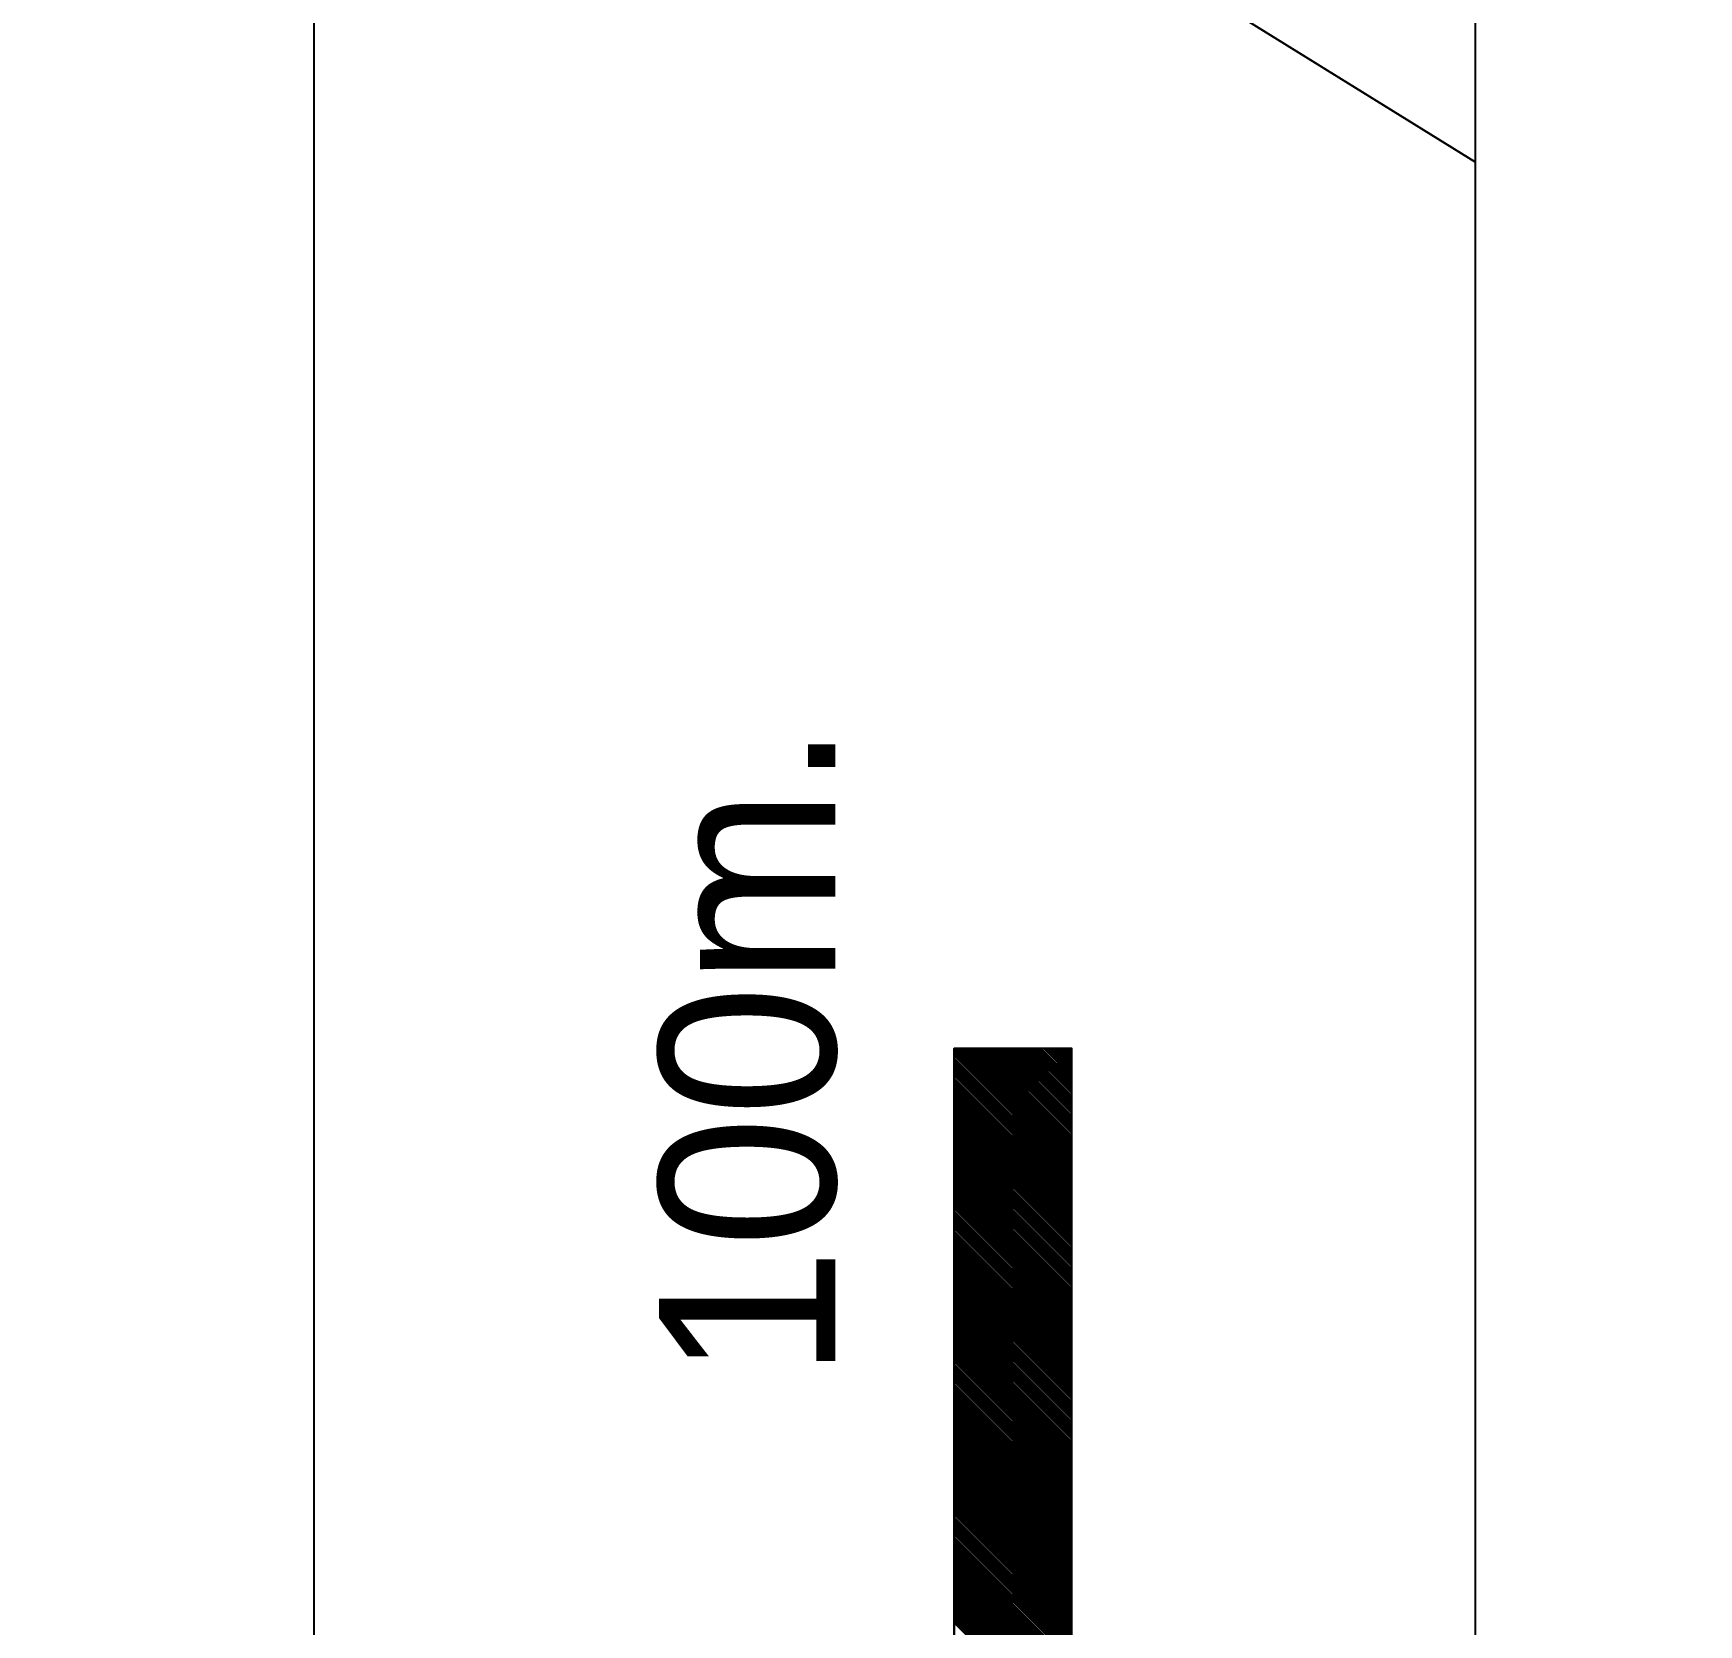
# Model space of a CAD drawing. Extents: x 747954 to 748544, y 4317181 to 4318208.
# Drawn here: x 748185.85 to 748199.99, y 4318176.12 to 4318189.64 of the extents above; entities that cross this region are included whole.
import ezdxf
from ezdxf.enums import TextEntityAlignment as Align

# ---------------------------------------------------------------- set-up
doc = ezdxf.new("R2010")
doc.units = 0
doc.layers.get('0').update_dxf_attribs({"linetype": 'CONTINUOUS'})

msp = doc.modelspace()

# ---------------------------------------------------------------- linework, layer by layer
at = {"color": 0, "linetype": 'CONTINUOUS'}
for p, q in [((748193.67, 4318081.01), (748193.67, 4318181.01)), ((748194.67, 4318180.01), (748193.67, 4318181.01)), ((748193.67, 4318081.01), (748193.67, 4318181.01)), ((748194.67, 4318180.01), (748193.67, 4318181.01)), ((748194.67, 4318179.99), (748193.67, 4318180.99)), ((748194.67, 4318179.99), (748193.67, 4318180.99)), ((748194.67, 4318179.98), (748193.67, 4318180.98)), ((748194.67, 4318179.98), (748193.67, 4318180.98)), ((748194.67, 4318179.96), (748193.67, 4318180.96)), ((748194.67, 4318179.96), (748193.67, 4318180.96)), ((748194.67, 4318179.95), (748193.67, 4318180.95)), ((748194.67, 4318179.95), (748193.67, 4318180.95)), ((748194.67, 4318179.93), (748193.67, 4318180.93)), ((748194.67, 4318179.93), (748193.67, 4318180.93)), ((748194.67, 4318179.92), (748193.67, 4318180.92)), ((748194.67, 4318179.92), (748193.67, 4318180.92)), ((748194.67, 4318179.91), (748193.67, 4318180.91)), ((748194.67, 4318179.91), (748193.67, 4318180.91)), ((748194.67, 4318179.89), (748193.67, 4318180.89)), ((748194.67, 4318179.89), (748193.67, 4318180.89)), ((748194.67, 4318180.02), (748193.68, 4318181.01)), ((748194.67, 4318180.02), (748193.68, 4318181.01)), ((748194.67, 4318180.03), (748193.69, 4318181.01)), ((748194.67, 4318180.03), (748193.69, 4318181.01)), ((748194.67, 4318180.05), (748193.71, 4318181.01)), ((748194.67, 4318180.05), (748193.71, 4318181.01)), ((748194.67, 4318180.06), (748193.72, 4318181.01)), ((748194.67, 4318180.06), (748193.72, 4318181.01)), ((748194.67, 4318180.08), (748193.74, 4318181.01)), ((748194.67, 4318180.08), (748193.74, 4318181.01)), ((748194.67, 4318180.09), (748193.75, 4318181.01)), ((748194.67, 4318180.09), (748193.75, 4318181.01)), ((748194.67, 4318180.1), (748193.76, 4318181.01)), ((748194.67, 4318180.1), (748193.76, 4318181.01)), ((748194.67, 4318180.12), (748193.78, 4318181.01)), ((748194.67, 4318180.12), (748193.78, 4318181.01)), ((748194.67, 4318180.13), (748193.79, 4318181.01)), ((748194.67, 4318180.13), (748193.79, 4318181.01)), ((748194.67, 4318180.15), (748193.81, 4318181.01)), ((748194.67, 4318180.15), (748193.81, 4318181.01)), ((748194.67, 4318180.16), (748193.82, 4318181.01)), ((748194.67, 4318180.16), (748193.82, 4318181.01)), ((748194.67, 4318180.17), (748193.83, 4318181.01)), ((748194.67, 4318180.17), (748193.83, 4318181.01)), ((748194.67, 4318180.19), (748193.85, 4318181.01)), ((748194.67, 4318180.19), (748193.85, 4318181.01)), ((748194.67, 4318180.2), (748193.86, 4318181.01)), ((748194.67, 4318180.2), (748193.86, 4318181.01)), ((748194.67, 4318180.22), (748193.88, 4318181.01)), ((748194.67, 4318180.22), (748193.88, 4318181.01)), ((748194.67, 4318180.23), (748193.89, 4318181.01)), ((748194.67, 4318180.23), (748193.89, 4318181.01)), ((748194.67, 4318180.25), (748193.91, 4318181.01)), ((748194.67, 4318180.25), (748193.91, 4318181.01)), ((748194.67, 4318180.26), (748193.92, 4318181.01)), ((748194.67, 4318180.26), (748193.92, 4318181.01)), ((748194.67, 4318180.27), (748193.93, 4318181.01)), ((748194.67, 4318180.27), (748193.93, 4318181.01)), ((748194.67, 4318180.29), (748193.95, 4318181.01)), ((748194.67, 4318180.29), (748193.95, 4318181.01)), ((748194.67, 4318180.3), (748193.96, 4318181.01)), ((748194.67, 4318180.3), (748193.96, 4318181.01)), ((748194.67, 4318180.32), (748193.98, 4318181.01)), ((748194.67, 4318180.32), (748193.98, 4318181.01)), ((748194.67, 4318180.33), (748193.99, 4318181.01)), ((748194.67, 4318180.33), (748193.99, 4318181.01)), ((748194.67, 4318180.34), (748194, 4318181.01)), ((748194.67, 4318180.34), (748194, 4318181.01)), ((748194.67, 4318180.36), (748194.02, 4318181.01)), ((748194.67, 4318180.36), (748194.02, 4318181.01)), ((748194.67, 4318180.37), (748194.03, 4318181.01)), ((748194.67, 4318180.37), (748194.03, 4318181.01)), ((748194.67, 4318180.39), (748194.05, 4318181.01)), ((748194.67, 4318180.39), (748194.05, 4318181.01)), ((748194.67, 4318180.4), (748194.06, 4318181.01)), ((748194.67, 4318180.4), (748194.06, 4318181.01)), ((748194.67, 4318180.42), (748194.08, 4318181.01)), ((748194.67, 4318180.42), (748194.08, 4318181.01)), ((748194.67, 4318180.43), (748194.09, 4318181.01)), ((748194.67, 4318180.43), (748194.09, 4318181.01)), ((748194.67, 4318180.44), (748194.1, 4318181.01)), ((748194.67, 4318180.44), (748194.1, 4318181.01)), ((748194.67, 4318180.46), (748194.12, 4318181.01)), ((748194.67, 4318180.46), (748194.12, 4318181.01)), ((748194.67, 4318180.47), (748194.13, 4318181.01)), ((748194.67, 4318180.47), (748194.13, 4318181.01)), ((748194.67, 4318180.49), (748194.15, 4318181.01)), ((748194.67, 4318180.49), (748194.15, 4318181.01)), ((748194.67, 4318180.5), (748194.16, 4318181.01)), ((748194.67, 4318180.5), (748194.16, 4318181.01)), ((748194.67, 4318180.51), (748194.17, 4318181.01)), ((748194.67, 4318180.51), (748194.17, 4318181.01)), ((748194.67, 4318180.53), (748194.19, 4318181.01)), ((748194.67, 4318180.53), (748194.19, 4318181.01)), ((748194.67, 4318180.54), (748194.2, 4318181.01)), ((748194.67, 4318180.54), (748194.2, 4318181.01)), ((748194.67, 4318180.56), (748194.22, 4318181.01)), ((748194.67, 4318180.56), (748194.22, 4318181.01)), ((748194.67, 4318180.57), (748194.23, 4318181.01)), ((748194.67, 4318180.57), (748194.23, 4318181.01)), ((748194.67, 4318180.59), (748194.25, 4318181.01)), ((748194.67, 4318180.59), (748194.25, 4318181.01)), ((748194.67, 4318180.6), (748194.26, 4318181.01)), ((748194.67, 4318180.6), (748194.26, 4318181.01)), ((748194.67, 4318180.61), (748194.27, 4318181.01)), ((748194.67, 4318180.61), (748194.27, 4318181.01)), ((748194.67, 4318180.63), (748194.29, 4318181.01)), ((748194.67, 4318180.63), (748194.29, 4318181.01)), ((748194.67, 4318180.64), (748194.3, 4318181.01)), ((748194.67, 4318180.64), (748194.3, 4318181.01)), ((748194.67, 4318180.66), (748194.32, 4318181.01)), ((748194.67, 4318180.66), (748194.32, 4318181.01)), ((748194.67, 4318180.67), (748194.33, 4318181.01)), ((748194.67, 4318180.67), (748194.33, 4318181.01)), ((748194.67, 4318180.68), (748194.34, 4318181.01)), ((748194.67, 4318180.68), (748194.34, 4318181.01)), ((748194.67, 4318180.7), (748194.36, 4318181.01)), ((748194.67, 4318180.7), (748194.36, 4318181.01)), ((748194.67, 4318180.71), (748194.37, 4318181.01)), ((748194.67, 4318180.71), (748194.37, 4318181.01)), ((748194.67, 4318180.73), (748194.39, 4318181.01)), ((748194.67, 4318180.73), (748194.39, 4318181.01)), ((748194.67, 4318180.74), (748194.4, 4318181.01)), ((748194.67, 4318180.74), (748194.4, 4318181.01)), ((748194.67, 4318180.75), (748194.41, 4318181.01)), ((748194.67, 4318180.75), (748194.41, 4318181.01)), ((748194.67, 4318180.77), (748194.43, 4318181.01)), ((748194.67, 4318180.77), (748194.43, 4318181.01)), ((748194.67, 4318180.78), (748194.44, 4318181.01)), ((748194.67, 4318180.78), (748194.44, 4318181.01)), ((748194.67, 4318180.8), (748194.46, 4318181.01)), ((748194.67, 4318180.8), (748194.46, 4318181.01)), ((748194.67, 4318180.81), (748194.47, 4318181.01)), ((748194.67, 4318180.81), (748194.47, 4318181.01)), ((748194.67, 4318180.83), (748194.49, 4318181.01)), ((748194.67, 4318180.83), (748194.49, 4318181.01)), ((748194.67, 4318180.84), (748194.5, 4318181.01)), ((748194.67, 4318180.84), (748194.5, 4318181.01)), ((748194.67, 4318180.85), (748194.51, 4318181.01)), ((748194.67, 4318180.85), (748194.51, 4318181.01)), ((748194.67, 4318180.87), (748194.53, 4318181.01)), ((748194.67, 4318180.87), (748194.53, 4318181.01)), ((748194.67, 4318180.88), (748194.54, 4318181.01)), ((748194.67, 4318180.88), (748194.54, 4318181.01)), ((748194.67, 4318180.9), (748194.56, 4318181.01)), ((748194.67, 4318180.9), (748194.56, 4318181.01)), ((748194.67, 4318180.91), (748194.57, 4318181.01)), ((748194.67, 4318180.91), (748194.57, 4318181.01)), ((748194.67, 4318180.92), (748194.58, 4318181.01)), ((748194.67, 4318180.92), (748194.58, 4318181.01)), ((748194.67, 4318180.94), (748194.6, 4318181.01)), ((748194.67, 4318180.94), (748194.6, 4318181.01)), ((748194.67, 4318180.95), (748194.61, 4318181.01)), ((748194.67, 4318180.95), (748194.61, 4318181.01)), ((748194.67, 4318180.97), (748194.63, 4318181.01)), ((748194.67, 4318180.97), (748194.63, 4318181.01)), ((748194.67, 4318180.98), (748194.64, 4318181.01)), ((748194.67, 4318180.98), (748194.64, 4318181.01)), ((748194.67, 4318181), (748194.66, 4318181.01)), ((748194.67, 4318181), (748194.66, 4318181.01)), ((748194.67, 4318081.01), (748194.67, 4318181.01)), ((748194.67, 4318081.01), (748194.67, 4318181.01)), ((748194.67, 4318179.88), (748193.67, 4318180.88)), ((748194.67, 4318179.88), (748193.67, 4318180.88)), ((748194.67, 4318179.86), (748193.67, 4318180.86)), ((748194.67, 4318179.86), (748193.67, 4318180.86)), ((748194.67, 4318179.85), (748193.67, 4318180.85)), ((748194.67, 4318179.85), (748193.67, 4318180.85)), ((748194.67, 4318179.84), (748193.67, 4318180.84)), ((748194.67, 4318179.84), (748193.67, 4318180.84)), ((748194.67, 4318179.82), (748193.67, 4318180.82)), ((748194.67, 4318179.82), (748193.67, 4318180.82)), ((748194.67, 4318179.81), (748193.67, 4318180.81)), ((748194.67, 4318179.81), (748193.67, 4318180.81)), ((748194.67, 4318179.79), (748193.67, 4318180.79)), ((748194.67, 4318179.79), (748193.67, 4318180.79)), ((748194.67, 4318179.78), (748193.67, 4318180.78)), ((748194.67, 4318179.78), (748193.67, 4318180.78)), ((748194.67, 4318179.76), (748193.67, 4318180.76)), ((748194.67, 4318179.76), (748193.67, 4318180.76)), ((748194.67, 4318179.75), (748193.67, 4318180.75)), ((748194.67, 4318179.75), (748193.67, 4318180.75)), ((748194.67, 4318179.74), (748193.67, 4318180.74)), ((748194.67, 4318179.74), (748193.67, 4318180.74)), ((748194.67, 4318179.72), (748193.67, 4318180.72)), ((748194.67, 4318179.72), (748193.67, 4318180.72)), ((748194.67, 4318179.71), (748193.67, 4318180.71)), ((748194.67, 4318179.71), (748193.67, 4318180.71)), ((748194.67, 4318179.69), (748193.67, 4318180.69)), ((748194.67, 4318179.69), (748193.67, 4318180.69)), ((748194.67, 4318179.68), (748193.67, 4318180.68)), ((748194.67, 4318179.68), (748193.67, 4318180.68)), ((748194.67, 4318179.67), (748193.67, 4318180.67)), ((748194.67, 4318179.67), (748193.67, 4318180.67)), ((748194.67, 4318179.65), (748193.67, 4318180.65)), ((748194.67, 4318179.65), (748193.67, 4318180.65)), ((748194.67, 4318179.64), (748193.67, 4318180.64)), ((748194.67, 4318179.64), (748193.67, 4318180.64)), ((748194.67, 4318179.62), (748193.67, 4318180.62)), ((748194.67, 4318179.62), (748193.67, 4318180.62)), ((748194.67, 4318179.61), (748193.67, 4318180.61)), ((748194.67, 4318179.61), (748193.67, 4318180.61)), ((748194.67, 4318179.6), (748193.67, 4318180.6)), ((748194.67, 4318179.6), (748193.67, 4318180.6)), ((748194.67, 4318179.58), (748193.67, 4318180.58)), ((748194.67, 4318179.58), (748193.67, 4318180.58)), ((748194.67, 4318179.57), (748193.67, 4318180.57)), ((748194.67, 4318179.57), (748193.67, 4318180.57)), ((748194.67, 4318179.55), (748193.67, 4318180.55)), ((748194.67, 4318179.55), (748193.67, 4318180.55)), ((748194.67, 4318179.54), (748193.67, 4318180.54)), ((748194.67, 4318179.54), (748193.67, 4318180.54)), ((748194.67, 4318179.52), (748193.67, 4318180.52)), ((748194.67, 4318179.52), (748193.67, 4318180.52)), ((748194.67, 4318179.51), (748193.67, 4318180.51)), ((748194.67, 4318179.51), (748193.67, 4318180.51)), ((748194.67, 4318179.5), (748193.67, 4318180.5)), ((748194.67, 4318179.5), (748193.67, 4318180.5)), ((748194.67, 4318179.48), (748193.67, 4318180.48)), ((748194.67, 4318179.48), (748193.67, 4318180.48)), ((748194.67, 4318179.47), (748193.67, 4318180.47)), ((748194.67, 4318179.47), (748193.67, 4318180.47)), ((748194.67, 4318179.45), (748193.67, 4318180.45)), ((748194.67, 4318179.45), (748193.67, 4318180.45)), ((748194.67, 4318179.44), (748193.67, 4318180.44)), ((748194.67, 4318179.44), (748193.67, 4318180.44)), ((748194.67, 4318179.43), (748193.67, 4318180.43)), ((748194.67, 4318179.43), (748193.67, 4318180.43)), ((748194.67, 4318179.41), (748193.67, 4318180.41)), ((748194.67, 4318179.41), (748193.67, 4318180.41)), ((748194.67, 4318179.4), (748193.67, 4318180.4)), ((748194.67, 4318179.4), (748193.67, 4318180.4)), ((748194.67, 4318179.38), (748193.67, 4318180.38)), ((748194.67, 4318179.38), (748193.67, 4318180.38)), ((748194.67, 4318179.37), (748193.67, 4318180.37)), ((748194.67, 4318179.37), (748193.67, 4318180.37)), ((748194.67, 4318179.35), (748193.67, 4318180.35)), ((748194.67, 4318179.35), (748193.67, 4318180.35)), ((748194.67, 4318179.34), (748193.67, 4318180.34)), ((748194.67, 4318179.34), (748193.67, 4318180.34)), ((748194.67, 4318179.33), (748193.67, 4318180.33)), ((748194.67, 4318179.33), (748193.67, 4318180.33)), ((748194.67, 4318179.31), (748193.67, 4318180.31)), ((748194.67, 4318179.31), (748193.67, 4318180.31)), ((748194.67, 4318179.3), (748193.67, 4318180.3)), ((748194.67, 4318179.3), (748193.67, 4318180.3)), ((748194.67, 4318179.28), (748193.67, 4318180.28)), ((748194.67, 4318179.28), (748193.67, 4318180.28)), ((748194.67, 4318179.27), (748193.67, 4318180.27)), ((748194.67, 4318179.27), (748193.67, 4318180.27)), ((748194.67, 4318179.26), (748193.67, 4318180.26)), ((748194.67, 4318179.26), (748193.67, 4318180.26)), ((748194.67, 4318179.24), (748193.67, 4318180.24)), ((748194.67, 4318179.24), (748193.67, 4318180.24)), ((748194.67, 4318179.23), (748193.67, 4318180.23)), ((748194.67, 4318179.23), (748193.67, 4318180.23)), ((748194.67, 4318179.21), (748193.67, 4318180.21)), ((748194.67, 4318179.21), (748193.67, 4318180.21)), ((748194.67, 4318179.2), (748193.67, 4318180.2)), ((748194.67, 4318179.2), (748193.67, 4318180.2)), ((748194.67, 4318179.18), (748193.67, 4318180.18)), ((748194.67, 4318179.18), (748193.67, 4318180.18)), ((748194.67, 4318179.17), (748193.67, 4318180.17)), ((748194.67, 4318179.17), (748193.67, 4318180.17)), ((748194.67, 4318179.16), (748193.67, 4318180.16)), ((748194.67, 4318179.16), (748193.67, 4318180.16)), ((748194.67, 4318179.14), (748193.67, 4318180.14)), ((748194.67, 4318179.14), (748193.67, 4318180.14)), ((748194.67, 4318179.13), (748193.67, 4318180.13)), ((748194.67, 4318179.13), (748193.67, 4318180.13)), ((748194.67, 4318179.11), (748193.67, 4318180.11)), ((748194.67, 4318179.11), (748193.67, 4318180.11)), ((748194.67, 4318179.1), (748193.67, 4318180.1)), ((748194.67, 4318179.1), (748193.67, 4318180.1)), ((748194.67, 4318179.09), (748193.67, 4318180.09)), ((748194.67, 4318179.09), (748193.67, 4318180.09)), ((748194.67, 4318179.07), (748193.67, 4318180.07)), ((748194.67, 4318179.07), (748193.67, 4318180.07)), ((748194.67, 4318179.06), (748193.67, 4318180.06)), ((748194.67, 4318179.06), (748193.67, 4318180.06)), ((748194.67, 4318179.04), (748193.67, 4318180.04)), ((748194.67, 4318179.04), (748193.67, 4318180.04)), ((748194.67, 4318179.03), (748193.67, 4318180.03)), ((748194.67, 4318179.03), (748193.67, 4318180.03)), ((748194.67, 4318179.02), (748193.67, 4318180.02)), ((748194.67, 4318179.02), (748193.67, 4318180.02)), ((748194.67, 4318179), (748193.67, 4318180)), ((748194.67, 4318179), (748193.67, 4318180)), ((748194.67, 4318178.99), (748193.67, 4318179.99)), ((748194.67, 4318178.99), (748193.67, 4318179.99)), ((748194.67, 4318178.97), (748193.67, 4318179.97)), ((748194.67, 4318178.97), (748193.67, 4318179.97)), ((748194.67, 4318178.96), (748193.67, 4318179.96)), ((748194.67, 4318178.96), (748193.67, 4318179.96)), ((748194.67, 4318178.94), (748193.67, 4318179.94)), ((748194.67, 4318178.94), (748193.67, 4318179.94)), ((748194.67, 4318178.93), (748193.67, 4318179.93)), ((748194.67, 4318178.93), (748193.67, 4318179.93)), ((748194.67, 4318178.92), (748193.67, 4318179.92)), ((748194.67, 4318178.92), (748193.67, 4318179.92)), ((748194.67, 4318178.9), (748193.67, 4318179.9)), ((748194.67, 4318178.9), (748193.67, 4318179.9)), ((748194.67, 4318178.89), (748193.67, 4318179.89)), ((748194.67, 4318178.89), (748193.67, 4318179.89)), ((748194.67, 4318178.87), (748193.67, 4318179.87)), ((748194.67, 4318178.87), (748193.67, 4318179.87)), ((748194.67, 4318178.86), (748193.67, 4318179.86)), ((748194.67, 4318178.86), (748193.67, 4318179.86)), ((748194.67, 4318178.85), (748193.67, 4318179.85)), ((748194.67, 4318178.85), (748193.67, 4318179.85)), ((748194.67, 4318178.83), (748193.67, 4318179.83)), ((748194.67, 4318178.83), (748193.67, 4318179.83)), ((748194.67, 4318178.82), (748193.67, 4318179.82)), ((748194.67, 4318178.82), (748193.67, 4318179.82)), ((748194.67, 4318178.8), (748193.67, 4318179.8)), ((748194.67, 4318178.8), (748193.67, 4318179.8)), ((748194.67, 4318178.79), (748193.67, 4318179.79)), ((748194.67, 4318178.79), (748193.67, 4318179.79)), ((748194.67, 4318178.77), (748193.67, 4318179.77)), ((748194.67, 4318178.77), (748193.67, 4318179.77)), ((748194.67, 4318178.76), (748193.67, 4318179.76)), ((748194.67, 4318178.76), (748193.67, 4318179.76)), ((748194.67, 4318178.75), (748193.67, 4318179.75)), ((748194.67, 4318178.75), (748193.67, 4318179.75)), ((748194.67, 4318178.73), (748193.67, 4318179.73)), ((748194.67, 4318178.73), (748193.67, 4318179.73)), ((748194.67, 4318178.72), (748193.67, 4318179.72)), ((748194.67, 4318178.72), (748193.67, 4318179.72)), ((748194.67, 4318178.7), (748193.67, 4318179.7)), ((748194.67, 4318178.7), (748193.67, 4318179.7)), ((748194.67, 4318178.69), (748193.67, 4318179.69)), ((748194.67, 4318178.69), (748193.67, 4318179.69)), ((748194.67, 4318178.68), (748193.67, 4318179.68)), ((748194.67, 4318178.68), (748193.67, 4318179.68)), ((748194.67, 4318178.66), (748193.67, 4318179.66)), ((748194.67, 4318178.66), (748193.67, 4318179.66)), ((748194.67, 4318178.65), (748193.67, 4318179.65)), ((748194.67, 4318178.65), (748193.67, 4318179.65)), ((748194.67, 4318178.63), (748193.67, 4318179.63)), ((748194.67, 4318178.63), (748193.67, 4318179.63)), ((748194.67, 4318178.62), (748193.67, 4318179.62)), ((748194.67, 4318178.62), (748193.67, 4318179.62)), ((748194.67, 4318178.61), (748193.67, 4318179.61)), ((748194.67, 4318178.61), (748193.67, 4318179.61)), ((748194.67, 4318178.59), (748193.67, 4318179.59)), ((748194.67, 4318178.59), (748193.67, 4318179.59)), ((748194.67, 4318178.58), (748193.67, 4318179.58)), ((748194.67, 4318178.58), (748193.67, 4318179.58)), ((748194.67, 4318178.56), (748193.67, 4318179.56)), ((748194.67, 4318178.56), (748193.67, 4318179.56)), ((748194.67, 4318178.55), (748193.67, 4318179.55)), ((748194.67, 4318178.55), (748193.67, 4318179.55)), ((748194.67, 4318178.53), (748193.67, 4318179.53)), ((748194.67, 4318178.53), (748193.67, 4318179.53)), ((748194.67, 4318178.52), (748193.67, 4318179.52)), ((748194.67, 4318178.52), (748193.67, 4318179.52)), ((748194.67, 4318178.51), (748193.67, 4318179.51)), ((748194.67, 4318178.51), (748193.67, 4318179.51)), ((748194.67, 4318178.49), (748193.67, 4318179.49)), ((748194.67, 4318178.49), (748193.67, 4318179.49)), ((748194.67, 4318178.48), (748193.67, 4318179.48)), ((748194.67, 4318178.48), (748193.67, 4318179.48)), ((748194.67, 4318178.46), (748193.67, 4318179.46)), ((748194.67, 4318178.46), (748193.67, 4318179.46)), ((748194.67, 4318178.45), (748193.67, 4318179.45)), ((748194.67, 4318178.45), (748193.67, 4318179.45)), ((748194.67, 4318178.44), (748193.67, 4318179.44)), ((748194.67, 4318178.44), (748193.67, 4318179.44)), ((748194.67, 4318178.42), (748193.67, 4318179.42)), ((748194.67, 4318178.42), (748193.67, 4318179.42)), ((748194.67, 4318178.41), (748193.67, 4318179.41)), ((748194.67, 4318178.41), (748193.67, 4318179.41)), ((748194.67, 4318178.39), (748193.67, 4318179.39)), ((748194.67, 4318178.39), (748193.67, 4318179.39)), ((748194.67, 4318178.38), (748193.67, 4318179.38)), ((748194.67, 4318178.38), (748193.67, 4318179.38)), ((748194.67, 4318178.36), (748193.67, 4318179.36)), ((748194.67, 4318178.36), (748193.67, 4318179.36)), ((748194.67, 4318178.35), (748193.67, 4318179.35)), ((748194.67, 4318178.35), (748193.67, 4318179.35)), ((748194.67, 4318178.34), (748193.67, 4318179.34)), ((748194.67, 4318178.34), (748193.67, 4318179.34)), ((748194.67, 4318178.32), (748193.67, 4318179.32)), ((748194.67, 4318178.32), (748193.67, 4318179.32)), ((748194.67, 4318178.31), (748193.67, 4318179.31)), ((748194.67, 4318178.31), (748193.67, 4318179.31)), ((748194.67, 4318178.29), (748193.67, 4318179.29)), ((748194.67, 4318178.29), (748193.67, 4318179.29)), ((748194.67, 4318178.28), (748193.67, 4318179.28)), ((748194.67, 4318178.28), (748193.67, 4318179.28)), ((748194.67, 4318178.27), (748193.67, 4318179.27)), ((748194.67, 4318178.27), (748193.67, 4318179.27)), ((748194.67, 4318178.25), (748193.67, 4318179.25)), ((748194.67, 4318178.25), (748193.67, 4318179.25)), ((748194.67, 4318178.24), (748193.67, 4318179.24)), ((748194.67, 4318178.24), (748193.67, 4318179.24)), ((748194.67, 4318178.22), (748193.67, 4318179.22)), ((748194.67, 4318178.22), (748193.67, 4318179.22)), ((748194.67, 4318178.21), (748193.67, 4318179.21)), ((748194.67, 4318178.21), (748193.67, 4318179.21)), ((748194.67, 4318178.2), (748193.67, 4318179.2)), ((748194.67, 4318178.2), (748193.67, 4318179.2)), ((748194.67, 4318178.18), (748193.67, 4318179.18)), ((748194.67, 4318178.18), (748193.67, 4318179.18)), ((748194.67, 4318178.17), (748193.67, 4318179.17)), ((748194.67, 4318178.17), (748193.67, 4318179.17)), ((748194.67, 4318178.15), (748193.67, 4318179.15)), ((748194.67, 4318178.15), (748193.67, 4318179.15)), ((748194.67, 4318178.14), (748193.67, 4318179.14)), ((748194.67, 4318178.14), (748193.67, 4318179.14)), ((748194.67, 4318178.12), (748193.67, 4318179.12)), ((748194.67, 4318178.12), (748193.67, 4318179.12)), ((748194.67, 4318178.11), (748193.67, 4318179.11)), ((748194.67, 4318178.11), (748193.67, 4318179.11)), ((748194.67, 4318178.1), (748193.67, 4318179.1)), ((748194.67, 4318178.1), (748193.67, 4318179.1)), ((748194.67, 4318178.08), (748193.67, 4318179.08)), ((748194.67, 4318178.08), (748193.67, 4318179.08)), ((748194.67, 4318178.07), (748193.67, 4318179.07)), ((748194.67, 4318178.07), (748193.67, 4318179.07)), ((748194.67, 4318178.05), (748193.67, 4318179.05)), ((748194.67, 4318178.05), (748193.67, 4318179.05)), ((748194.67, 4318178.04), (748193.67, 4318179.04)), ((748194.67, 4318178.04), (748193.67, 4318179.04)), ((748194.67, 4318178.03), (748193.67, 4318179.03)), ((748194.67, 4318178.03), (748193.67, 4318179.03)), ((748194.67, 4318178.01), (748193.67, 4318179.01)), ((748194.67, 4318178.01), (748193.67, 4318179.01)), ((748194.67, 4318178), (748193.67, 4318179)), ((748194.67, 4318178), (748193.67, 4318179)), ((748194.67, 4318177.98), (748193.67, 4318178.98)), ((748194.67, 4318177.98), (748193.67, 4318178.98)), ((748194.67, 4318177.97), (748193.67, 4318178.97)), ((748194.67, 4318177.97), (748193.67, 4318178.97)), ((748194.67, 4318177.95), (748193.67, 4318178.95)), ((748194.67, 4318177.95), (748193.67, 4318178.95)), ((748194.67, 4318177.94), (748193.67, 4318178.94)), ((748194.67, 4318177.94), (748193.67, 4318178.94)), ((748194.67, 4318177.93), (748193.67, 4318178.93)), ((748194.67, 4318177.93), (748193.67, 4318178.93)), ((748194.67, 4318177.91), (748193.67, 4318178.91)), ((748194.67, 4318177.91), (748193.67, 4318178.91)), ((748194.67, 4318177.9), (748193.67, 4318178.9)), ((748194.67, 4318177.9), (748193.67, 4318178.9)), ((748194.67, 4318177.88), (748193.67, 4318178.88)), ((748194.67, 4318177.88), (748193.67, 4318178.88)), ((748194.67, 4318177.87), (748193.67, 4318178.87)), ((748194.67, 4318177.87), (748193.67, 4318178.87)), ((748194.67, 4318177.86), (748193.67, 4318178.86)), ((748194.67, 4318177.86), (748193.67, 4318178.86)), ((748194.67, 4318177.84), (748193.67, 4318178.84)), ((748194.67, 4318177.84), (748193.67, 4318178.84)), ((748194.67, 4318177.83), (748193.67, 4318178.83)), ((748194.67, 4318177.83), (748193.67, 4318178.83)), ((748194.67, 4318177.81), (748193.67, 4318178.81)), ((748194.67, 4318177.81), (748193.67, 4318178.81)), ((748194.67, 4318177.8), (748193.67, 4318178.8)), ((748194.67, 4318177.8), (748193.67, 4318178.8)), ((748194.67, 4318177.78), (748193.67, 4318178.78)), ((748194.67, 4318177.78), (748193.67, 4318178.78)), ((748194.67, 4318177.77), (748193.67, 4318178.77)), ((748194.67, 4318177.77), (748193.67, 4318178.77)), ((748194.67, 4318177.76), (748193.67, 4318178.76)), ((748194.67, 4318177.76), (748193.67, 4318178.76)), ((748194.67, 4318177.74), (748193.67, 4318178.74)), ((748194.67, 4318177.74), (748193.67, 4318178.74)), ((748194.67, 4318177.73), (748193.67, 4318178.73)), ((748194.67, 4318177.73), (748193.67, 4318178.73)), ((748194.67, 4318177.71), (748193.67, 4318178.71)), ((748194.67, 4318177.71), (748193.67, 4318178.71)), ((748194.67, 4318177.7), (748193.67, 4318178.7)), ((748194.67, 4318177.7), (748193.67, 4318178.7)), ((748194.67, 4318177.69), (748193.67, 4318178.69)), ((748194.67, 4318177.69), (748193.67, 4318178.69)), ((748194.67, 4318177.67), (748193.67, 4318178.67)), ((748194.67, 4318177.67), (748193.67, 4318178.67)), ((748194.67, 4318177.66), (748193.67, 4318178.66)), ((748194.67, 4318177.66), (748193.67, 4318178.66)), ((748194.67, 4318177.64), (748193.67, 4318178.64)), ((748194.67, 4318177.64), (748193.67, 4318178.64)), ((748194.67, 4318177.63), (748193.67, 4318178.63)), ((748194.67, 4318177.63), (748193.67, 4318178.63)), ((748194.67, 4318177.62), (748193.67, 4318178.62)), ((748194.67, 4318177.62), (748193.67, 4318178.62)), ((748194.67, 4318177.6), (748193.67, 4318178.6)), ((748194.67, 4318177.6), (748193.67, 4318178.6)), ((748194.67, 4318177.59), (748193.67, 4318178.59)), ((748194.67, 4318177.59), (748193.67, 4318178.59)), ((748194.67, 4318177.57), (748193.67, 4318178.57)), ((748194.67, 4318177.57), (748193.67, 4318178.57)), ((748194.67, 4318177.56), (748193.67, 4318178.56)), ((748194.67, 4318177.56), (748193.67, 4318178.56)), ((748194.67, 4318177.54), (748193.67, 4318178.54)), ((748194.67, 4318177.54), (748193.67, 4318178.54)), ((748194.67, 4318177.53), (748193.67, 4318178.53)), ((748194.67, 4318177.53), (748193.67, 4318178.53)), ((748194.67, 4318177.52), (748193.67, 4318178.52)), ((748194.67, 4318177.52), (748193.67, 4318178.52)), ((748194.67, 4318177.5), (748193.67, 4318178.5)), ((748194.67, 4318177.5), (748193.67, 4318178.5)), ((748194.67, 4318177.49), (748193.67, 4318178.49)), ((748194.67, 4318177.49), (748193.67, 4318178.49)), ((748194.67, 4318177.47), (748193.67, 4318178.47)), ((748194.67, 4318177.47), (748193.67, 4318178.47)), ((748194.67, 4318177.46), (748193.67, 4318178.46)), ((748194.67, 4318177.46), (748193.67, 4318178.46)), ((748194.67, 4318177.45), (748193.67, 4318178.45)), ((748194.67, 4318177.45), (748193.67, 4318178.45)), ((748194.67, 4318177.43), (748193.67, 4318178.43)), ((748194.67, 4318177.43), (748193.67, 4318178.43)), ((748194.67, 4318177.42), (748193.67, 4318178.42)), ((748194.67, 4318177.42), (748193.67, 4318178.42)), ((748194.67, 4318177.4), (748193.67, 4318178.4)), ((748194.67, 4318177.4), (748193.67, 4318178.4)), ((748194.67, 4318177.39), (748193.67, 4318178.39)), ((748194.67, 4318177.39), (748193.67, 4318178.39)), ((748194.67, 4318177.37), (748193.67, 4318178.37)), ((748194.67, 4318177.37), (748193.67, 4318178.37)), ((748194.67, 4318177.36), (748193.67, 4318178.36)), ((748194.67, 4318177.36), (748193.67, 4318178.36)), ((748194.67, 4318177.35), (748193.67, 4318178.35)), ((748194.67, 4318177.35), (748193.67, 4318178.35)), ((748194.67, 4318177.33), (748193.67, 4318178.33)), ((748194.67, 4318177.33), (748193.67, 4318178.33)), ((748194.67, 4318177.32), (748193.67, 4318178.32)), ((748194.67, 4318177.32), (748193.67, 4318178.32)), ((748194.67, 4318177.3), (748193.67, 4318178.3)), ((748194.67, 4318177.3), (748193.67, 4318178.3)), ((748194.67, 4318177.29), (748193.67, 4318178.29)), ((748194.67, 4318177.29), (748193.67, 4318178.29)), ((748194.67, 4318177.28), (748193.67, 4318178.28)), ((748194.67, 4318177.28), (748193.67, 4318178.28)), ((748194.67, 4318177.26), (748193.67, 4318178.26)), ((748194.67, 4318177.26), (748193.67, 4318178.26)), ((748194.67, 4318177.25), (748193.67, 4318178.25)), ((748194.67, 4318177.25), (748193.67, 4318178.25)), ((748194.67, 4318177.23), (748193.67, 4318178.23)), ((748194.67, 4318177.23), (748193.67, 4318178.23)), ((748194.67, 4318177.22), (748193.67, 4318178.22)), ((748194.67, 4318177.22), (748193.67, 4318178.22)), ((748194.67, 4318177.21), (748193.67, 4318178.21)), ((748194.67, 4318177.21), (748193.67, 4318178.21)), ((748194.67, 4318177.19), (748193.67, 4318178.19)), ((748194.67, 4318177.19), (748193.67, 4318178.19)), ((748194.67, 4318177.18), (748193.67, 4318178.18)), ((748194.67, 4318177.18), (748193.67, 4318178.18)), ((748194.67, 4318177.16), (748193.67, 4318178.16)), ((748194.67, 4318177.16), (748193.67, 4318178.16)), ((748194.67, 4318177.15), (748193.67, 4318178.15)), ((748194.67, 4318177.15), (748193.67, 4318178.15)), ((748194.67, 4318177.13), (748193.67, 4318178.13)), ((748194.67, 4318177.13), (748193.67, 4318178.13)), ((748194.67, 4318177.12), (748193.67, 4318178.12)), ((748194.67, 4318177.12), (748193.67, 4318178.12)), ((748194.67, 4318177.11), (748193.67, 4318178.11)), ((748194.67, 4318177.11), (748193.67, 4318178.11)), ((748194.67, 4318177.09), (748193.67, 4318178.09)), ((748194.67, 4318177.09), (748193.67, 4318178.09)), ((748194.67, 4318177.08), (748193.67, 4318178.08)), ((748194.67, 4318177.08), (748193.67, 4318178.08)), ((748194.67, 4318177.06), (748193.67, 4318178.06)), ((748194.67, 4318177.06), (748193.67, 4318178.06)), ((748194.67, 4318177.05), (748193.67, 4318178.05)), ((748194.67, 4318177.05), (748193.67, 4318178.05)), ((748194.67, 4318177.04), (748193.67, 4318178.04)), ((748194.67, 4318177.04), (748193.67, 4318178.04)), ((748194.67, 4318177.02), (748193.67, 4318178.02)), ((748194.67, 4318177.02), (748193.67, 4318178.02)), ((748194.67, 4318177.01), (748193.67, 4318178.01)), ((748194.67, 4318177.01), (748193.67, 4318178.01)), ((748194.67, 4318176.99), (748193.67, 4318177.99)), ((748194.67, 4318176.99), (748193.67, 4318177.99)), ((748194.67, 4318176.98), (748193.67, 4318177.98)), ((748194.67, 4318176.98), (748193.67, 4318177.98)), ((748194.67, 4318176.96), (748193.67, 4318177.96)), ((748194.67, 4318176.96), (748193.67, 4318177.96)), ((748194.67, 4318176.95), (748193.67, 4318177.95)), ((748194.67, 4318176.95), (748193.67, 4318177.95)), ((748194.67, 4318176.94), (748193.67, 4318177.94)), ((748194.67, 4318176.94), (748193.67, 4318177.94)), ((748194.67, 4318176.92), (748193.67, 4318177.92)), ((748194.67, 4318176.92), (748193.67, 4318177.92)), ((748194.67, 4318176.91), (748193.67, 4318177.91)), ((748194.67, 4318176.91), (748193.67, 4318177.91)), ((748194.67, 4318176.89), (748193.67, 4318177.89)), ((748194.67, 4318176.89), (748193.67, 4318177.89)), ((748194.67, 4318176.88), (748193.67, 4318177.88)), ((748194.67, 4318176.88), (748193.67, 4318177.88)), ((748194.67, 4318176.87), (748193.67, 4318177.87)), ((748194.67, 4318176.87), (748193.67, 4318177.87)), ((748194.67, 4318176.85), (748193.67, 4318177.85)), ((748194.67, 4318176.85), (748193.67, 4318177.85)), ((748194.67, 4318176.84), (748193.67, 4318177.84)), ((748194.67, 4318176.84), (748193.67, 4318177.84)), ((748194.67, 4318176.82), (748193.67, 4318177.82)), ((748194.67, 4318176.82), (748193.67, 4318177.82)), ((748194.67, 4318176.81), (748193.67, 4318177.81)), ((748194.67, 4318176.81), (748193.67, 4318177.81)), ((748194.67, 4318176.79), (748193.67, 4318177.79)), ((748194.67, 4318176.79), (748193.67, 4318177.79)), ((748194.67, 4318176.78), (748193.67, 4318177.78)), ((748194.67, 4318176.78), (748193.67, 4318177.78)), ((748194.67, 4318176.77), (748193.67, 4318177.77)), ((748194.67, 4318176.77), (748193.67, 4318177.77)), ((748194.67, 4318176.75), (748193.67, 4318177.75)), ((748194.67, 4318176.75), (748193.67, 4318177.75)), ((748194.67, 4318176.74), (748193.67, 4318177.74)), ((748194.67, 4318176.74), (748193.67, 4318177.74)), ((748194.67, 4318176.72), (748193.67, 4318177.72)), ((748194.67, 4318176.72), (748193.67, 4318177.72)), ((748194.67, 4318176.71), (748193.67, 4318177.71)), ((748194.67, 4318176.71), (748193.67, 4318177.71)), ((748194.67, 4318176.7), (748193.67, 4318177.7)), ((748194.67, 4318176.7), (748193.67, 4318177.7)), ((748194.67, 4318176.68), (748193.67, 4318177.68)), ((748194.67, 4318176.68), (748193.67, 4318177.68)), ((748194.67, 4318176.67), (748193.67, 4318177.67)), ((748194.67, 4318176.67), (748193.67, 4318177.67)), ((748194.67, 4318176.65), (748193.67, 4318177.65)), ((748194.67, 4318176.65), (748193.67, 4318177.65)), ((748194.67, 4318176.64), (748193.67, 4318177.64)), ((748194.67, 4318176.64), (748193.67, 4318177.64)), ((748194.67, 4318176.63), (748193.67, 4318177.63)), ((748194.67, 4318176.63), (748193.67, 4318177.63)), ((748194.67, 4318176.61), (748193.67, 4318177.61)), ((748194.67, 4318176.61), (748193.67, 4318177.61)), ((748194.67, 4318176.6), (748193.67, 4318177.6)), ((748194.67, 4318176.6), (748193.67, 4318177.6)), ((748194.67, 4318176.58), (748193.67, 4318177.58)), ((748194.67, 4318176.58), (748193.67, 4318177.58)), ((748194.67, 4318176.57), (748193.67, 4318177.57)), ((748194.67, 4318176.57), (748193.67, 4318177.57)), ((748194.67, 4318176.55), (748193.67, 4318177.55)), ((748194.67, 4318176.55), (748193.67, 4318177.55)), ((748194.67, 4318176.54), (748193.67, 4318177.54)), ((748194.67, 4318176.54), (748193.67, 4318177.54)), ((748194.67, 4318176.53), (748193.67, 4318177.53)), ((748194.67, 4318176.53), (748193.67, 4318177.53)), ((748194.67, 4318176.51), (748193.67, 4318177.51)), ((748194.67, 4318176.51), (748193.67, 4318177.51)), ((748194.67, 4318176.5), (748193.67, 4318177.5)), ((748194.67, 4318176.5), (748193.67, 4318177.5)), ((748194.67, 4318176.48), (748193.67, 4318177.48)), ((748194.67, 4318176.48), (748193.67, 4318177.48)), ((748194.67, 4318176.47), (748193.67, 4318177.47)), ((748194.67, 4318176.47), (748193.67, 4318177.47)), ((748194.67, 4318176.46), (748193.67, 4318177.46)), ((748194.67, 4318176.46), (748193.67, 4318177.46)), ((748194.67, 4318176.44), (748193.67, 4318177.44)), ((748194.67, 4318176.44), (748193.67, 4318177.44)), ((748194.67, 4318176.43), (748193.67, 4318177.43)), ((748194.67, 4318176.43), (748193.67, 4318177.43)), ((748194.67, 4318176.41), (748193.67, 4318177.41)), ((748194.67, 4318176.41), (748193.67, 4318177.41)), ((748194.67, 4318176.4), (748193.67, 4318177.4)), ((748194.67, 4318176.4), (748193.67, 4318177.4)), ((748194.67, 4318176.38), (748193.67, 4318177.38)), ((748194.67, 4318176.38), (748193.67, 4318177.38)), ((748194.67, 4318176.37), (748193.67, 4318177.37)), ((748194.67, 4318176.37), (748193.67, 4318177.37)), ((748194.67, 4318176.36), (748193.67, 4318177.36)), ((748194.67, 4318176.36), (748193.67, 4318177.36)), ((748194.67, 4318176.34), (748193.67, 4318177.34)), ((748194.67, 4318176.34), (748193.67, 4318177.34)), ((748194.67, 4318176.33), (748193.67, 4318177.33)), ((748194.67, 4318176.33), (748193.67, 4318177.33)), ((748194.67, 4318176.31), (748193.67, 4318177.31)), ((748194.67, 4318176.31), (748193.67, 4318177.31)), ((748194.67, 4318176.3), (748193.67, 4318177.3)), ((748194.67, 4318176.3), (748193.67, 4318177.3)), ((748194.67, 4318176.29), (748193.67, 4318177.29)), ((748194.67, 4318176.29), (748193.67, 4318177.29)), ((748194.67, 4318176.27), (748193.67, 4318177.27)), ((748194.67, 4318176.27), (748193.67, 4318177.27)), ((748194.67, 4318176.26), (748193.67, 4318177.26)), ((748194.67, 4318176.26), (748193.67, 4318177.26)), ((748194.67, 4318176.24), (748193.67, 4318177.24)), ((748194.67, 4318176.24), (748193.67, 4318177.24)), ((748194.67, 4318176.23), (748193.67, 4318177.23)), ((748194.67, 4318176.23), (748193.67, 4318177.23)), ((748194.67, 4318176.22), (748193.67, 4318177.22)), ((748194.67, 4318176.22), (748193.67, 4318177.22)), ((748194.67, 4318176.2), (748193.67, 4318177.2)), ((748194.67, 4318176.2), (748193.67, 4318177.2)), ((748194.67, 4318176.19), (748193.67, 4318177.19)), ((748194.67, 4318176.19), (748193.67, 4318177.19)), ((748194.67, 4318176.17), (748193.67, 4318177.17)), ((748194.67, 4318176.17), (748193.67, 4318177.17)), ((748194.67, 4318176.16), (748193.67, 4318177.16)), ((748194.67, 4318176.16), (748193.67, 4318177.16)), ((748194.67, 4318176.14), (748193.67, 4318177.14)), ((748194.67, 4318176.14), (748193.67, 4318177.14)), ((748194.67, 4318176.13), (748193.67, 4318177.13)), ((748194.67, 4318176.13), (748193.67, 4318177.13)), ((748194.67, 4318176.12), (748193.67, 4318177.12)), ((748194.67, 4318176.12), (748193.67, 4318177.12)), ((748194.67, 4318176.1), (748193.67, 4318177.1)), ((748194.67, 4318176.1), (748193.67, 4318177.1)), ((748194.67, 4318176.09), (748193.67, 4318177.09)), ((748194.67, 4318176.09), (748193.67, 4318177.09)), ((748194.67, 4318176.07), (748193.67, 4318177.07)), ((748194.67, 4318176.07), (748193.67, 4318177.07)), ((748194.67, 4318176.06), (748193.67, 4318177.06)), ((748194.67, 4318176.06), (748193.67, 4318177.06)), ((748194.67, 4318176.05), (748193.67, 4318177.05)), ((748194.67, 4318176.05), (748193.67, 4318177.05)), ((748194.67, 4318176.03), (748193.67, 4318177.03)), ((748194.67, 4318176.03), (748193.67, 4318177.03)), ((748194.67, 4318176.02), (748193.67, 4318177.02)), ((748194.67, 4318176.02), (748193.67, 4318177.02)), ((748194.67, 4318176), (748193.67, 4318177)), ((748194.67, 4318176), (748193.67, 4318177)), ((748194.67, 4318175.99), (748193.67, 4318176.99)), ((748194.67, 4318175.99), (748193.67, 4318176.99)), ((748194.67, 4318175.97), (748193.67, 4318176.97)), ((748194.67, 4318175.97), (748193.67, 4318176.97)), ((748194.67, 4318175.96), (748193.67, 4318176.96)), ((748194.67, 4318175.96), (748193.67, 4318176.96)), ((748194.67, 4318175.95), (748193.67, 4318176.95)), ((748194.67, 4318175.95), (748193.67, 4318176.95)), ((748194.67, 4318175.93), (748193.67, 4318176.93)), ((748194.67, 4318175.93), (748193.67, 4318176.93)), ((748194.67, 4318175.92), (748193.67, 4318176.92)), ((748194.67, 4318175.92), (748193.67, 4318176.92)), ((748194.67, 4318175.9), (748193.67, 4318176.9)), ((748194.67, 4318175.9), (748193.67, 4318176.9)), ((748194.67, 4318175.89), (748193.67, 4318176.89)), ((748194.67, 4318175.89), (748193.67, 4318176.89)), ((748194.67, 4318175.88), (748193.67, 4318176.88)), ((748194.67, 4318175.88), (748193.67, 4318176.88)), ((748194.67, 4318175.86), (748193.67, 4318176.86)), ((748194.67, 4318175.86), (748193.67, 4318176.86)), ((748194.67, 4318175.85), (748193.67, 4318176.85)), ((748194.67, 4318175.85), (748193.67, 4318176.85)), ((748194.67, 4318175.83), (748193.67, 4318176.83)), ((748194.67, 4318175.83), (748193.67, 4318176.83)), ((748194.67, 4318175.82), (748193.67, 4318176.82)), ((748194.67, 4318175.82), (748193.67, 4318176.82)), ((748194.67, 4318175.81), (748193.67, 4318176.81)), ((748194.67, 4318175.81), (748193.67, 4318176.81)), ((748194.67, 4318175.79), (748193.67, 4318176.79)), ((748194.67, 4318175.79), (748193.67, 4318176.79)), ((748194.67, 4318175.78), (748193.67, 4318176.78)), ((748194.67, 4318175.78), (748193.67, 4318176.78)), ((748194.67, 4318175.76), (748193.67, 4318176.76)), ((748194.67, 4318175.76), (748193.67, 4318176.76)), ((748194.67, 4318175.75), (748193.67, 4318176.75)), ((748194.67, 4318175.75), (748193.67, 4318176.75)), ((748194.67, 4318175.73), (748193.67, 4318176.73)), ((748194.67, 4318175.73), (748193.67, 4318176.73)), ((748194.67, 4318175.72), (748193.67, 4318176.72)), ((748194.67, 4318175.72), (748193.67, 4318176.72)), ((748194.67, 4318175.71), (748193.67, 4318176.71)), ((748194.67, 4318175.71), (748193.67, 4318176.71)), ((748194.67, 4318175.69), (748193.67, 4318176.69)), ((748194.67, 4318175.69), (748193.67, 4318176.69)), ((748194.67, 4318175.68), (748193.67, 4318176.68)), ((748194.67, 4318175.68), (748193.67, 4318176.68)), ((748194.67, 4318175.66), (748193.67, 4318176.66)), ((748194.67, 4318175.66), (748193.67, 4318176.66)), ((748194.67, 4318175.65), (748193.67, 4318176.65)), ((748194.67, 4318175.65), (748193.67, 4318176.65)), ((748194.67, 4318175.64), (748193.67, 4318176.64)), ((748194.67, 4318175.64), (748193.67, 4318176.64)), ((748194.67, 4318175.62), (748193.67, 4318176.62)), ((748194.67, 4318175.62), (748193.67, 4318176.62)), ((748194.67, 4318175.61), (748193.67, 4318176.61)), ((748194.67, 4318175.61), (748193.67, 4318176.61)), ((748194.67, 4318175.59), (748193.67, 4318176.59)), ((748194.67, 4318175.59), (748193.67, 4318176.59)), ((748194.67, 4318175.58), (748193.67, 4318176.58)), ((748194.67, 4318175.58), (748193.67, 4318176.58)), ((748194.67, 4318175.56), (748193.67, 4318176.56)), ((748194.67, 4318175.56), (748193.67, 4318176.56)), ((748194.67, 4318175.55), (748193.67, 4318176.55)), ((748194.67, 4318175.55), (748193.67, 4318176.55)), ((748194.67, 4318175.54), (748193.67, 4318176.54)), ((748194.67, 4318175.54), (748193.67, 4318176.54)), ((748194.67, 4318175.52), (748193.67, 4318176.52)), ((748194.67, 4318175.52), (748193.67, 4318176.52)), ((748194.67, 4318175.51), (748193.67, 4318176.51)), ((748194.67, 4318175.51), (748193.67, 4318176.51)), ((748194.67, 4318175.49), (748193.67, 4318176.49)), ((748194.67, 4318175.49), (748193.67, 4318176.49)), ((748194.67, 4318175.48), (748193.67, 4318176.48)), ((748194.67, 4318175.48), (748193.67, 4318176.48)), ((748194.67, 4318175.47), (748193.67, 4318176.47)), ((748194.67, 4318175.47), (748193.67, 4318176.47)), ((748194.67, 4318175.45), (748193.67, 4318176.45)), ((748194.67, 4318175.45), (748193.67, 4318176.45)), ((748194.67, 4318175.44), (748193.67, 4318176.44)), ((748194.67, 4318175.44), (748193.67, 4318176.44)), ((748194.67, 4318175.42), (748193.67, 4318176.42)), ((748194.67, 4318175.42), (748193.67, 4318176.42)), ((748194.67, 4318175.41), (748193.67, 4318176.41)), ((748194.67, 4318175.41), (748193.67, 4318176.41)), ((748194.67, 4318175.39), (748193.67, 4318176.39)), ((748194.67, 4318175.39), (748193.67, 4318176.39)), ((748194.67, 4318175.38), (748193.67, 4318176.38)), ((748194.67, 4318175.38), (748193.67, 4318176.38)), ((748194.67, 4318175.37), (748193.67, 4318176.37)), ((748194.67, 4318175.37), (748193.67, 4318176.37)), ((748194.67, 4318175.35), (748193.67, 4318176.35)), ((748194.67, 4318175.35), (748193.67, 4318176.35)), ((748194.67, 4318175.34), (748193.67, 4318176.34)), ((748194.67, 4318175.34), (748193.67, 4318176.34)), ((748194.67, 4318175.32), (748193.67, 4318176.32)), ((748194.67, 4318175.32), (748193.67, 4318176.32)), ((748194.67, 4318175.31), (748193.67, 4318176.31)), ((748194.67, 4318175.31), (748193.67, 4318176.31)), ((748194.67, 4318175.3), (748193.67, 4318176.3)), ((748194.67, 4318175.3), (748193.67, 4318176.3)), ((748194.67, 4318175.28), (748193.67, 4318176.28)), ((748194.67, 4318175.28), (748193.67, 4318176.28)), ((748194.67, 4318175.27), (748193.67, 4318176.27)), ((748194.67, 4318175.27), (748193.67, 4318176.27)), ((748194.67, 4318175.25), (748193.67, 4318176.25)), ((748194.67, 4318175.25), (748193.67, 4318176.25)), ((748194.67, 4318175.24), (748193.67, 4318176.24)), ((748194.67, 4318175.24), (748193.67, 4318176.24)), ((748194.67, 4318175.23), (748193.67, 4318176.23)), ((748194.67, 4318175.23), (748193.67, 4318176.23)), ((748194.67, 4318175.21), (748193.67, 4318176.21)), ((748194.67, 4318175.21), (748193.67, 4318176.21)), ((748194.67, 4318175.2), (748193.67, 4318176.2)), ((748194.67, 4318175.2), (748193.67, 4318176.2)), ((748194.67, 4318175.18), (748193.67, 4318176.18)), ((748194.67, 4318175.18), (748193.67, 4318176.18)), ((748194.67, 4318175.17), (748193.67, 4318176.17)), ((748194.67, 4318175.17), (748193.67, 4318176.17)), ((748194.67, 4318175.15), (748193.67, 4318176.15)), ((748194.67, 4318175.15), (748193.67, 4318176.15)), ((748194.67, 4318175.14), (748193.67, 4318176.14)), ((748194.67, 4318175.14), (748193.67, 4318176.14)), ((748194.67, 4318175.13), (748193.67, 4318176.13)), ((748194.67, 4318175.13), (748193.67, 4318176.13))]:
    msp.add_line(p, q, dxfattribs=at)
msp.add_lwpolyline([(748194.67, 4318171.01), (748194.67, 4318181.01), (748193.67, 4318181.01), (748193.67, 4318171.01)], close=True, dxfattribs=at)
msp.add_lwpolyline([(748194.67, 4318171.01), (748194.67, 4318181.01), (748193.67, 4318181.01), (748193.67, 4318171.01)], close=True, dxfattribs=at)

# ---------------------------------------------------------------- texts
msp.add_text('100m.', height=1.5, rotation=90, dxfattribs=at).set_placement((748191.91, 4318180.99), align=Align.MIDDLE)

# ---------------------------------------------------------------- meshes
mesh = msp.add_polyface(dxfattribs=at)
corners = [(747954.5, 4317181), (747954.5, 4317181), (747954.5, 4317371.962), (748262.5, 4317181), (747954.5, 4317546.493), (748544, 4317181), (747954.5, 4318207.5), (748544, 4317842.007), (748544, 4318207.5)]
mesh.append_faces([[corners[k] for k in face] for face in [(0, 1, 3, 2), (2, 3, 5, 4), (4, 5, 7, 6), (6, 7, 8, 8)]], dxfattribs={"vtx0": -1, "vtx2": -1, "color": 0})
mesh = msp.add_polyface(dxfattribs=at)
corners = [(747964.5, 4318021), (747964.5, 4318021), (747964.5, 4318195.271), (748245.58, 4318021), (747964.5, 4318201.5), (748245.58, 4318027.229), (748245.58, 4318201.5)]
mesh.append_faces([[corners[k] for k in face] for face in [(0, 1, 3, 2), (2, 3, 5, 4), (4, 5, 6, 6)]], dxfattribs={"vtx0": -1, "vtx2": -1, "color": 0})
mesh = msp.add_polyface(dxfattribs=at)
corners = [(748188.23, 4318028.19), (748188.23, 4318028.19), (748188.23, 4318034.309), (748198.1, 4318028.19), (748188.23, 4318194.66), (748198.1, 4318188.541), (748198.1, 4318194.66)]
mesh.append_faces([[corners[k] for k in face] for face in [(0, 1, 3, 2), (2, 3, 5, 4), (4, 5, 6, 6)]], dxfattribs={"vtx0": -1, "vtx2": -1, "color": 0})

doc.saveas('drawing.dxf')
